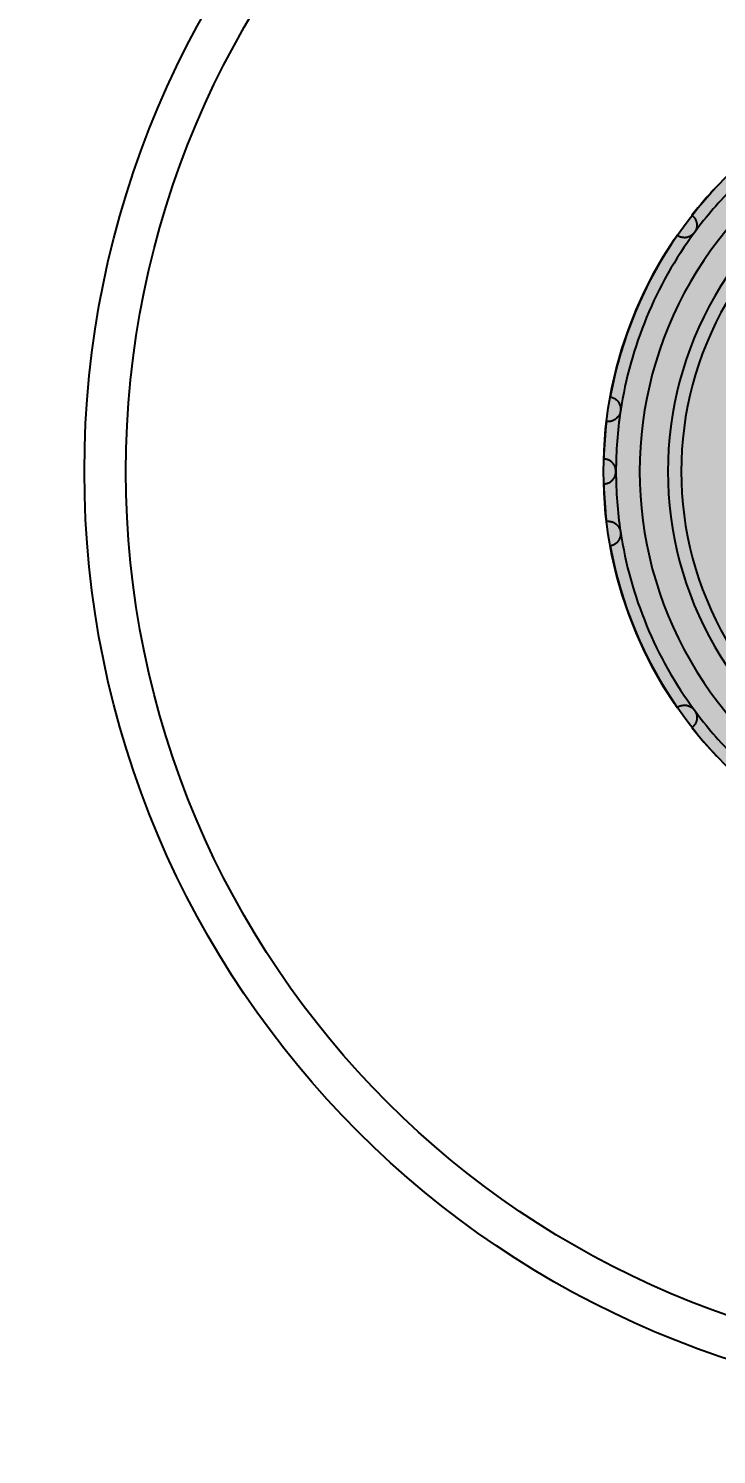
# Model space of a CAD drawing. Header units: millimetres. Extents: x 6750 to 121550, y -28210 to 66060.
# Drawn here: x 36093.8 to 36126.9, y 64434.2 to 64502.9 of the extents above; entities that cross this region are included whole.
import ezdxf

# ---------------------------------------------------------------- set-up
doc = ezdxf.new("R2010")
doc.units = ezdxf.units.MM
doc.layers.add('MAIN-1', color=7, linetype='Continuous')
doc.layers.add('MAIN-2', color=7, linetype='Continuous')
doc.styles.add('PM', font='arial.ttf', dxfattribs={"width": 0.6})
doc.dimstyles.new('MK-1.20 CK$0', dxfattribs={"dimscale": 25, "dimtxt": 2, "dimasz": 1, "dimexe": 0.5, "dimexo": 1, "dimgap": 0.5, "dimtad": 1, "dimrnd": 0.0001, "dimtxsty": 'PM', "dimcen": 0, "dimdle": 1, "dimclrd": 251, "dimclre": 251, "dimclrt": 256, "dimadec": 4, "dimazin": 2, "dimtfac": 0.333333, "dimtix": 1, "dimtmove": 2, "dimatfit": 3, "dimtvp": 1, "dimarcsym": 0})

# ---------------------------------------------------------------- blocks, each defined once
blk = doc.blocks.new('*D92')
at = {"color": 3, "lineweight": -2, "transparency": 16777216}
for p, q in [((35996.481, 64559.213), (35996.481, 64337.099)), ((36141.481, 64456.552), (36141.481, 64337.099)), ((36021.481, 64349.599), (36116.481, 64349.599))]:
    blk.add_line(p, q, dxfattribs=at)
at = {"color": 3, "transparency": 16777216}
for points in [[(36021.481, 64353.765), (36021.481, 64345.432), (35996.481, 64349.599)], [(36116.481, 64353.765), (36116.481, 64345.432), (36141.481, 64349.599)]]:
    blk.add_solid(points, dxfattribs=at)
at = {"layer": 'Defpoints', "color": 0, "transparency": 16777216}
for p in [(35996.481, 64584.213), (36141.481, 64481.552), (36141.481, 64349.599)]:
    blk.add_point(p, dxfattribs=at)
at = {"transparency": 16777216, "insert": (36068.981, 64387.627), "char_height": 50, "attachment_point": 5, "style": 'PM'}
blk.add_mtext('145', dxfattribs=at)
blk = doc.blocks.new('*D127')
at = {"color": 3, "lineweight": -2, "transparency": 16777216}
for p, q in [((36646.525, 64646.552), (36751.245, 64646.552)), ((36738.745, 63356.552), (36738.745, 64621.552)), ((35936.421, 63331.552), (36751.245, 63331.552))]:
    blk.add_line(p, q, dxfattribs=at)
at = {"color": 3, "transparency": 16777216}
for points in [[(36734.579, 64621.552), (36742.912, 64621.552), (36738.745, 64646.552)], [(36734.579, 63356.552), (36742.912, 63356.552), (36738.745, 63331.552)]]:
    blk.add_solid(points, dxfattribs=at)
at = {"layer": 'Defpoints', "color": 0, "transparency": 16777216}
for p in [(36621.525, 64646.552), (36738.745, 64646.552), (35911.421, 63331.552)]:
    blk.add_point(p, dxfattribs=at)
at = {"transparency": 16777216, "insert": (36700.7, 63989.052), "char_height": 50, "attachment_point": 5, "rotation": 90, "style": 'PM'}
blk.add_mtext('1315', dxfattribs=at)

msp = doc.modelspace()

# ---------------------------------------------------------------- hatches: boundary and pattern name
h = msp.add_hatch(color=1)
h.dxf.hatch_style = 1
edge = h.paths.add_edge_path()
edge.add_arc((36141.481, 64481.552), 20, 0, 360)

# ---------------------------------------------------------------- linework, layer by layer
at = {"color": 2}
for radius in [45, 43]:
    msp.add_circle((36141.481, 64481.552), radius, dxfattribs=at)
msp.add_circle((36141.481, 64481.552), 20)
at = {"layer": 'MAIN-1'}
for p, q in [((36125.741, 64493.891), (36125.742, 64493.89)), ((36125.742, 64493.89), (36125.746, 64493.887)), ((36125.746, 64493.887), (36125.752, 64493.882)), ((36125.752, 64493.882), (36125.76, 64493.876)), ((36125.76, 64493.876), (36125.769, 64493.868)), ((36125.769, 64493.868), (36125.78, 64493.858)), ((36125.78, 64493.858), (36125.792, 64493.847)), ((36125.792, 64493.847), (36125.805, 64493.834)), ((36125.805, 64493.834), (36125.819, 64493.82)), ((36125.819, 64493.82), (36125.833, 64493.804)), ((36125.833, 64493.804), (36125.848, 64493.786)), ((36125.848, 64493.786), (36125.862, 64493.767)), ((36125.862, 64493.767), (36125.877, 64493.747)), ((36125.877, 64493.747), (36125.891, 64493.724)), ((36125.891, 64493.724), (36125.905, 64493.701)), ((36125.905, 64493.701), (36125.918, 64493.675)), ((36125.918, 64493.675), (36125.93, 64493.648)), ((36125.93, 64493.648), (36125.941, 64493.62)), ((36125.941, 64493.62), (36125.951, 64493.591)), ((36125.951, 64493.591), (36125.96, 64493.56)), ((36125.96, 64493.56), (36125.967, 64493.528)), ((36125.967, 64493.528), (36125.972, 64493.495)), ((36125.972, 64493.495), (36125.976, 64493.461)), ((36125.032, 64492.923), (36125.029, 64492.925)), ((36125.039, 64492.918), (36125.032, 64492.923)), ((36125.05, 64492.911), (36125.039, 64492.918)), ((36125.065, 64492.901), (36125.05, 64492.911)), ((36125.083, 64492.891), (36125.065, 64492.901)), ((36125.105, 64492.879), (36125.083, 64492.891)), ((36125.13, 64492.867), (36125.105, 64492.879)), ((36125.157, 64492.855), (36125.13, 64492.867)), ((36125.188, 64492.844), (36125.157, 64492.855)), ((36125.222, 64492.834), (36125.188, 64492.844)), ((36125.257, 64492.825), (36125.222, 64492.834)), ((36125.296, 64492.819), (36125.257, 64492.825)), ((36125.336, 64492.815), (36125.296, 64492.819)), ((36125.378, 64492.813), (36125.336, 64492.815)), ((36125.41, 64492.814), (36125.378, 64492.813)), ((36125.443, 64492.817), (36125.41, 64492.814)), ((36125.476, 64492.821), (36125.443, 64492.817)), ((36125.51, 64492.828), (36125.476, 64492.821)), ((36125.543, 64492.836), (36125.51, 64492.828)), ((36125.577, 64492.847), (36125.543, 64492.836)), ((36125.61, 64492.86), (36125.577, 64492.847)), ((36125.643, 64492.875), (36125.61, 64492.86)), ((36125.675, 64492.892), (36125.643, 64492.875)), ((36125.706, 64492.911), (36125.675, 64492.892)), ((36125.735, 64492.931), (36125.706, 64492.911)), ((36125.764, 64492.954), (36125.735, 64492.931)), ((36125.79, 64492.977), (36125.764, 64492.954)), ((36125.816, 64493.003), (36125.79, 64492.977)), ((36125.839, 64493.029), (36125.816, 64493.003)), ((36125.861, 64493.057), (36125.839, 64493.029)), ((36125.881, 64493.086), (36125.861, 64493.057)), ((36125.9, 64493.117), (36125.881, 64493.086)), ((36125.916, 64493.148), (36125.9, 64493.117)), ((36125.931, 64493.181), (36125.916, 64493.148)), ((36125.944, 64493.214), (36125.931, 64493.181)), ((36125.955, 64493.249), (36125.944, 64493.214)), ((36125.964, 64493.284), (36125.955, 64493.249)), ((36125.971, 64493.319), (36125.964, 64493.284)), ((36125.975, 64493.355), (36125.971, 64493.319)), ((36125.978, 64493.39), (36125.975, 64493.355)), ((36125.976, 64493.461), (36125.978, 64493.426)), ((36125.978, 64493.426), (36125.978, 64493.39)), ((36121.807, 64485.144), (36121.809, 64485.144)), ((36121.809, 64485.144), (36121.816, 64485.143)), ((36121.816, 64485.143), (36121.826, 64485.141)), ((36121.826, 64485.141), (36121.841, 64485.137)), ((36121.841, 64485.137), (36121.858, 64485.133)), ((36121.858, 64485.133), (36121.878, 64485.128)), ((36121.878, 64485.128), (36121.9, 64485.121)), ((36121.9, 64485.121), (36121.924, 64485.112)), ((36121.924, 64485.112), (36121.949, 64485.102)), ((36121.949, 64485.102), (36121.976, 64485.089)), ((36121.976, 64485.089), (36122.003, 64485.075)), ((36122.003, 64485.075), (36122.031, 64485.058)), ((36122.031, 64485.058), (36122.06, 64485.038)), ((36122.06, 64485.038), (36122.088, 64485.016)), ((36122.088, 64485.016), (36122.116, 64484.992)), ((36122.116, 64484.992), (36122.144, 64484.965)), ((36122.144, 64484.965), (36122.17, 64484.935)), ((36122.17, 64484.935), (36122.195, 64484.903)), ((36122.195, 64484.903), (36122.218, 64484.868)), ((36122.218, 64484.868), (36122.239, 64484.831)), ((36122.239, 64484.831), (36122.258, 64484.792)), ((36122.258, 64484.792), (36122.274, 64484.751)), ((36122.274, 64484.751), (36122.287, 64484.709)), ((36122.287, 64484.709), (36122.297, 64484.666)), ((36122.297, 64484.666), (36122.304, 64484.623)), ((36122.304, 64484.623), (36122.307, 64484.579)), ((36122.307, 64484.579), (36122.308, 64484.536)), ((36121.629, 64483.957), (36121.627, 64483.958)), ((36121.637, 64483.957), (36121.629, 64483.957)), ((36121.649, 64483.955), (36121.637, 64483.957)), ((36121.665, 64483.954), (36121.649, 64483.955)), ((36121.685, 64483.953), (36121.665, 64483.954)), ((36121.708, 64483.952), (36121.685, 64483.953)), ((36121.732, 64483.953), (36121.708, 64483.952)), ((36121.758, 64483.954), (36121.732, 64483.953)), ((36121.786, 64483.958), (36121.758, 64483.954)), ((36121.816, 64483.962), (36121.786, 64483.958)), ((36121.847, 64483.969), (36121.816, 64483.962)), ((36121.88, 64483.978), (36121.847, 64483.969)), ((36121.913, 64483.989), (36121.88, 64483.978)), ((36121.947, 64484.002), (36121.913, 64483.989)), ((36121.981, 64484.018), (36121.947, 64484.002)), ((36122.015, 64484.037), (36121.981, 64484.018)), ((36122.049, 64484.059), (36122.015, 64484.037)), ((36122.082, 64484.083), (36122.049, 64484.059)), ((36122.114, 64484.111), (36122.082, 64484.083)), ((36122.145, 64484.141), (36122.114, 64484.111)), ((36122.174, 64484.174), (36122.145, 64484.141)), ((36122.2, 64484.209), (36122.174, 64484.174)), ((36122.224, 64484.247), (36122.2, 64484.209)), ((36122.245, 64484.285), (36122.224, 64484.247)), ((36122.263, 64484.325), (36122.245, 64484.285)), ((36122.278, 64484.366), (36122.263, 64484.325)), ((36122.29, 64484.408), (36122.278, 64484.366)), ((36122.299, 64484.45), (36122.29, 64484.408)), ((36122.305, 64484.493), (36122.299, 64484.45)), ((36122.308, 64484.536), (36122.305, 64484.493)), ((36121.492, 64482.152), (36121.49, 64482.152)), ((36121.498, 64482.152), (36121.492, 64482.152)), ((36121.506, 64482.152), (36121.498, 64482.152)), ((36121.518, 64482.151), (36121.506, 64482.152)), ((36121.532, 64482.15), (36121.518, 64482.151)), ((36121.548, 64482.149), (36121.532, 64482.15)), ((36121.567, 64482.146), (36121.548, 64482.149)), ((36121.587, 64482.143), (36121.567, 64482.146)), ((36121.609, 64482.139), (36121.587, 64482.143)), ((36121.632, 64482.133), (36121.609, 64482.139)), ((36121.657, 64482.126), (36121.632, 64482.133)), ((36121.684, 64482.117), (36121.657, 64482.126)), ((36121.711, 64482.107), (36121.684, 64482.117)), ((36121.739, 64482.094), (36121.711, 64482.107)), ((36121.767, 64482.08), (36121.739, 64482.094)), ((36121.795, 64482.064), (36121.767, 64482.08)), ((36121.824, 64482.045), (36121.795, 64482.064)), ((36121.852, 64482.024), (36121.824, 64482.045)), ((36121.88, 64482.001), (36121.852, 64482.024)), ((36121.906, 64481.976), (36121.88, 64482.001)), ((36121.933, 64481.948), (36121.906, 64481.976)), ((36121.958, 64481.917), (36121.933, 64481.948)), ((36121.981, 64481.885), (36121.958, 64481.917)), ((36122.003, 64481.849), (36121.981, 64481.885)), ((36122.022, 64481.812), (36122.003, 64481.849)), ((36122.039, 64481.773), (36122.022, 64481.812)), ((36121.875, 64481.1), (36121.902, 64481.125)), ((36121.902, 64481.125), (36121.928, 64481.152)), ((36121.928, 64481.152), (36121.953, 64481.182)), ((36121.953, 64481.182), (36121.977, 64481.214)), ((36121.977, 64481.214), (36121.999, 64481.249)), ((36121.999, 64481.249), (36122.019, 64481.286)), ((36122.019, 64481.286), (36122.037, 64481.325)), ((36122.037, 64481.325), (36122.052, 64481.366)), ((36122.053, 64481.733), (36122.039, 64481.773)), ((36122.052, 64481.366), (36122.063, 64481.406)), ((36122.065, 64481.693), (36122.053, 64481.733)), ((36122.063, 64481.406), (36122.072, 64481.447)), ((36122.073, 64481.652), (36122.065, 64481.693)), ((36122.072, 64481.447), (36122.078, 64481.488)), ((36122.079, 64481.611), (36122.073, 64481.652)), ((36122.078, 64481.488), (36122.081, 64481.529)), ((36122.081, 64481.57), (36122.079, 64481.611)), ((36122.081, 64481.529), (36122.081, 64481.57)), ((36121.49, 64480.952), (36121.492, 64480.952)), ((36121.492, 64480.952), (36121.498, 64480.953)), ((36121.498, 64480.953), (36121.506, 64480.953)), ((36121.506, 64480.953), (36121.518, 64480.953)), ((36121.518, 64480.953), (36121.532, 64480.954)), ((36121.532, 64480.954), (36121.548, 64480.956)), ((36121.548, 64480.956), (36121.566, 64480.958)), ((36121.566, 64480.958), (36121.586, 64480.962)), ((36121.586, 64480.962), (36121.608, 64480.966)), ((36121.608, 64480.966), (36121.631, 64480.971)), ((36121.631, 64480.971), (36121.655, 64480.978)), ((36121.655, 64480.978), (36121.681, 64480.987)), ((36121.681, 64480.987), (36121.708, 64480.997)), ((36121.708, 64480.997), (36121.736, 64481.009)), ((36121.736, 64481.009), (36121.764, 64481.023)), ((36121.764, 64481.023), (36121.792, 64481.039)), ((36121.792, 64481.039), (36121.82, 64481.057)), ((36121.82, 64481.057), (36121.848, 64481.077)), ((36121.848, 64481.077), (36121.875, 64481.1)), ((36121.627, 64479.147), (36121.629, 64479.147)), ((36121.629, 64479.147), (36121.637, 64479.148)), ((36121.637, 64479.148), (36121.649, 64479.15)), ((36121.649, 64479.15), (36121.665, 64479.151)), ((36121.665, 64479.151), (36121.685, 64479.152)), ((36121.685, 64479.152), (36121.708, 64479.152)), ((36121.708, 64479.152), (36121.732, 64479.152)), ((36121.732, 64479.152), (36121.758, 64479.15)), ((36121.758, 64479.15), (36121.786, 64479.147)), ((36121.786, 64479.147), (36121.816, 64479.143)), ((36121.816, 64479.143), (36121.847, 64479.136)), ((36121.847, 64479.136), (36121.88, 64479.127)), ((36121.88, 64479.127), (36121.913, 64479.116)), ((36121.913, 64479.116), (36121.947, 64479.103)), ((36121.947, 64479.103), (36121.981, 64479.087)), ((36121.981, 64479.087), (36122.015, 64479.068)), ((36122.015, 64479.068), (36122.049, 64479.046)), ((36122.049, 64479.046), (36122.082, 64479.022)), ((36122.082, 64479.022), (36122.114, 64478.994)), ((36122.114, 64478.994), (36122.144, 64478.964)), ((36122.144, 64478.964), (36122.173, 64478.931)), ((36122.173, 64478.931), (36122.199, 64478.896)), ((36122.199, 64478.896), (36122.223, 64478.859)), ((36122.223, 64478.859), (36122.244, 64478.82)), ((36122.244, 64478.82), (36122.263, 64478.78)), ((36122.263, 64478.78), (36122.278, 64478.74)), ((36122.287, 64478.396), (36122.274, 64478.354)), ((36122.278, 64478.74), (36122.29, 64478.698)), ((36122.297, 64478.439), (36122.287, 64478.396)), ((36122.29, 64478.698), (36122.299, 64478.655)), ((36122.304, 64478.482), (36122.297, 64478.439)), ((36122.299, 64478.655), (36122.305, 64478.613)), ((36122.307, 64478.526), (36122.304, 64478.482)), ((36122.305, 64478.613), (36122.308, 64478.569)), ((36122.308, 64478.569), (36122.307, 64478.526)), ((36121.809, 64477.961), (36121.807, 64477.961)), ((36121.816, 64477.962), (36121.809, 64477.961)), ((36121.827, 64477.964), (36121.816, 64477.962)), ((36121.841, 64477.967), (36121.827, 64477.964)), ((36121.858, 64477.971), (36121.841, 64477.967)), ((36121.878, 64477.977), (36121.858, 64477.971)), ((36121.9, 64477.984), (36121.878, 64477.977)), ((36121.924, 64477.993), (36121.9, 64477.984)), ((36121.949, 64478.003), (36121.924, 64477.993)), ((36121.976, 64478.016), (36121.949, 64478.003)), ((36122.003, 64478.03), (36121.976, 64478.016)), ((36122.032, 64478.047), (36122.003, 64478.03)), ((36122.06, 64478.067), (36122.032, 64478.047)), ((36122.088, 64478.089), (36122.06, 64478.067)), ((36122.116, 64478.113), (36122.088, 64478.089)), ((36122.144, 64478.14), (36122.116, 64478.113)), ((36122.17, 64478.17), (36122.144, 64478.14)), ((36122.195, 64478.202), (36122.17, 64478.17)), ((36122.218, 64478.237), (36122.195, 64478.202)), ((36122.239, 64478.274), (36122.218, 64478.237)), ((36122.258, 64478.313), (36122.239, 64478.274)), ((36122.274, 64478.354), (36122.258, 64478.313)), ((36125.029, 64470.18), (36125.034, 64470.183)), ((36125.034, 64470.183), (36125.047, 64470.192)), ((36125.047, 64470.192), (36125.068, 64470.205)), ((36125.068, 64470.205), (36125.096, 64470.221)), ((36125.096, 64470.221), (36125.13, 64470.238)), ((36125.13, 64470.238), (36125.169, 64470.254)), ((36125.169, 64470.254), (36125.215, 64470.269)), ((36125.215, 64470.269), (36125.265, 64470.281)), ((36125.265, 64470.281), (36125.32, 64470.289)), ((36125.32, 64470.289), (36125.378, 64470.292)), ((36125.378, 64470.292), (36125.41, 64470.291)), ((36125.41, 64470.291), (36125.442, 64470.288)), ((36125.442, 64470.288), (36125.476, 64470.284)), ((36125.476, 64470.284), (36125.509, 64470.277)), ((36125.509, 64470.277), (36125.543, 64470.269)), ((36125.543, 64470.269), (36125.576, 64470.258)), ((36125.576, 64470.258), (36125.609, 64470.245)), ((36125.609, 64470.245), (36125.642, 64470.23)), ((36125.642, 64470.23), (36125.674, 64470.214)), ((36125.674, 64470.214), (36125.705, 64470.195)), ((36125.705, 64470.195), (36125.734, 64470.175)), ((36125.734, 64470.175), (36125.762, 64470.152)), ((36125.762, 64470.152), (36125.789, 64470.129)), ((36125.789, 64470.129), (36125.814, 64470.104)), ((36125.814, 64470.104), (36125.837, 64470.078)), ((36125.837, 64470.078), (36125.859, 64470.05)), ((36125.859, 64470.05), (36125.879, 64470.022)), ((36125.879, 64470.022), (36125.897, 64469.992)), ((36125.897, 64469.992), (36125.914, 64469.961)), ((36125.914, 64469.961), (36125.929, 64469.928)), ((36125.931, 64469.458), (36125.919, 64469.431)), ((36125.929, 64469.928), (36125.942, 64469.895)), ((36125.942, 64469.487), (36125.931, 64469.458)), ((36125.942, 64469.895), (36125.954, 64469.861)), ((36125.952, 64469.517), (36125.942, 64469.487)), ((36125.96, 64469.548), (36125.952, 64469.517)), ((36125.954, 64469.861), (36125.963, 64469.826)), ((36125.968, 64469.58), (36125.96, 64469.548)), ((36125.963, 64469.826), (36125.97, 64469.79)), ((36125.973, 64469.613), (36125.968, 64469.58)), ((36125.97, 64469.79), (36125.975, 64469.754)), ((36125.976, 64469.648), (36125.973, 64469.613)), ((36125.975, 64469.754), (36125.977, 64469.718)), ((36125.978, 64469.683), (36125.976, 64469.648)), ((36125.977, 64469.718), (36125.978, 64469.683)), ((36125.742, 64469.215), (36125.741, 64469.214)), ((36125.746, 64469.218), (36125.742, 64469.215)), ((36125.752, 64469.222), (36125.746, 64469.218)), ((36125.76, 64469.229), (36125.752, 64469.222)), ((36125.769, 64469.237), (36125.76, 64469.229)), ((36125.78, 64469.247), (36125.769, 64469.237)), ((36125.793, 64469.258), (36125.78, 64469.247)), ((36125.806, 64469.271), (36125.793, 64469.258)), ((36125.819, 64469.285), (36125.806, 64469.271)), ((36125.834, 64469.301), (36125.819, 64469.285)), ((36125.848, 64469.319), (36125.834, 64469.301)), ((36125.863, 64469.338), (36125.848, 64469.319)), ((36125.878, 64469.359), (36125.863, 64469.338)), ((36125.892, 64469.382), (36125.878, 64469.359)), ((36125.905, 64469.406), (36125.892, 64469.382)), ((36125.919, 64469.431), (36125.905, 64469.406))]:
    msp.add_line(p, q, dxfattribs=at)
for radius, start, end in [(18.261, 89.99998, 270.00002), (20, 136.71896, 141.90801), (20, 145.34587, 169.65412), (20, 173.09204, 178.28109), (20, 181.71891, 186.90796), (20, 190.34588, 214.65413), (20, 218.09199, 223.28104)]:
    msp.add_arc((36141.481, 64481.552), radius, start, end, dxfattribs=at)
at = {"layer": 'MAIN-2'}
for p, q in [((36125.741, 64493.891), (36125.741, 64493.891)), ((36125.029, 64492.925), (36125.029, 64492.925)), ((36121.807, 64485.144), (36121.807, 64485.144)), ((36121.627, 64483.958), (36121.627, 64483.958)), ((36121.49, 64482.152), (36121.49, 64482.152)), ((36121.49, 64480.952), (36121.49, 64480.952)), ((36121.627, 64479.147), (36121.627, 64479.147)), ((36121.807, 64477.961), (36121.807, 64477.961)), ((36125.029, 64470.18), (36125.029, 64470.18)), ((36125.741, 64469.214), (36125.741, 64469.214))]:
    msp.add_line(p, q, dxfattribs=at)
for radius, start, end in [(16.9, 89.99998, 270.00002), (16.256, 89.99998, 270.00002), (19.4, 134.99997, 143.62694), (19.4, 143.62694, 171.37305), (19.4, 171.37305, 180.00002), (19.4, 180.00002, 188.62695), (19.4, 188.62695, 216.37306), (19.4, 216.37306, 225.00003)]:
    msp.add_arc((36141.481, 64481.552), radius, start, end, dxfattribs=at)

# ---------------------------------------------------------------- dimensions: what is measured, and where the dimension line sits
dim = msp.add_linear_dim(base=(36738.745, 64646.552), p1=(35911.421, 63331.552), p2=(36621.525, 64646.552), angle=90, dimstyle='MK-1.20 CK$0', override={"dimclrd": 3, "dimclre": 3})
dim.commit()
dim.dimension.update_dxf_attribs({"geometry": '*D127', "text_midpoint": (36700.7, 63989.052)})
dim = msp.add_linear_dim(base=(36141.481, 64349.599), p1=(35996.481, 64584.213), p2=(36141.481, 64481.552), dimstyle='MK-1.20 CK$0', override={"dimclrd": 3, "dimclre": 3})
dim.commit()
dim.dimension.update_dxf_attribs({"geometry": '*D92', "text_midpoint": (36068.981, 64387.627)})

doc.saveas('drawing.dxf')
